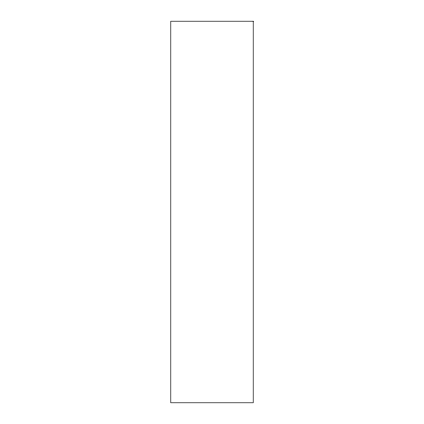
<?xml version="1.0" encoding="UTF-8"?>
<svg xmlns="http://www.w3.org/2000/svg" width="424" height="424" viewBox="0 0 424 424"><rect width="100%" height="100%" fill="white"/><g stroke="black" fill="none" stroke-linecap="round" stroke-linejoin="round"><path stroke-width="0.64" d="M253.197 21.2L170.803 21.2L170.803 402.8L253.197 402.8L253.197 21.2"/></g></svg>
